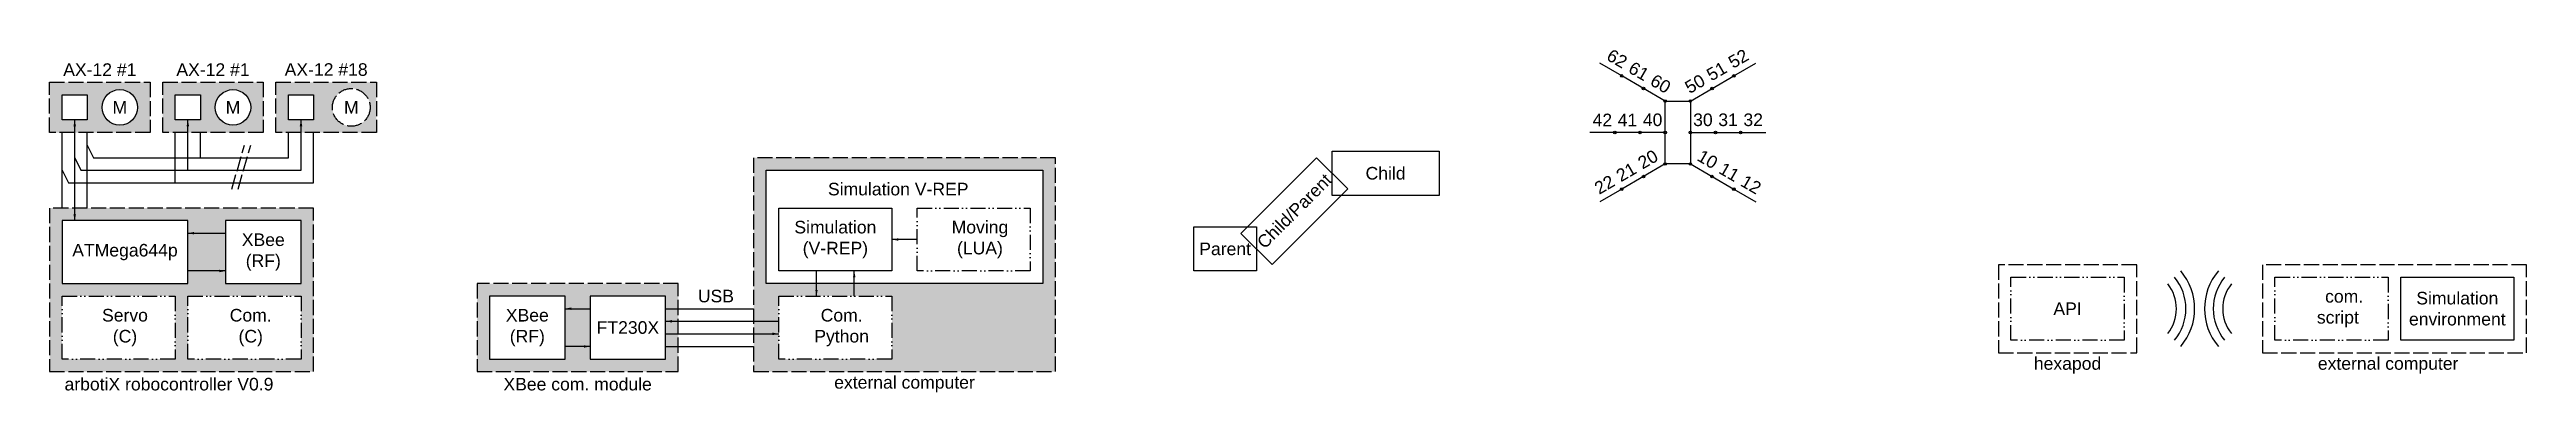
# Model space of a CAD drawing. Header units: millimetres. Extents: x 2240 to 4210, y 868 to 1141.
import ezdxf

# ---------------------------------------------------------------- set-up
doc = ezdxf.new("R2010")
doc.units = ezdxf.units.MM
doc.linetypes.add('ACAD_ISO02W100', pattern=[15, 12, -3])
doc.linetypes.add('ACAD_ISO12W100', pattern=[21, 12, -3, 0, -3, 0, -3])
doc.styles.get("Standard").update_dxf_attribs({"font": 'arial.ttf'})

msp = doc.modelspace()

# ---------------------------------------------------------------- hatches: boundary and pattern name
at = {"linetype": 'Continuous'}
h = msp.add_hatch(color=9, dxfattribs=at)
h.dxf.hatch_style = 1
h.paths.add_polyline_path([(2380, 955), (2380, 965), (2375, 965), (2350, 965), (2350, 955), (2250, 955), (2250, 1005), (2260, 1005), (2260, 1010), (2260, 1015), (2240, 1015), (2240, 885), (2450, 885), (2450, 1015), (2260, 1015), (2260, 1005), (2350, 1005), (2350, 995), (2355, 995), (2380, 995), (2380, 1005), (2440, 1005), (2440, 955)])
h.paths.add_polyline_path([(2440, 945), (2440, 895), (2350, 895), (2350, 945)], flags=16)
h.paths.add_polyline_path([(2340, 945), (2340, 895), (2250, 895), (2250, 945)], flags=16)
h.paths.add_polyline_path([(2380, 995), (2355, 995), (2350, 995), (2350, 965), (2375, 965), (2380, 965)], flags=17)
h.paths.add_polyline_path([(2320, 1115), (2240, 1115), (2240, 1075), (2260, 1075), (2260, 1085), (2250, 1085), (2250, 1105), (2270, 1105), (2270, 1085), (2260, 1085), (2260, 1080), (2260, 1075), (2320, 1075)])
h.paths.add_polyline_path([(2281.7, 1095, -1), (2310, 1095, -1)], flags=16)
h.paths.add_polyline_path([(2410, 1115), (2330, 1115), (2330, 1075), (2350, 1075), (2350, 1085), (2340, 1085), (2340, 1105), (2360, 1105), (2360, 1085), (2350, 1085), (2350, 1075), (2410, 1075)])
h.paths.add_polyline_path([(2371.7, 1095, -1), (2400, 1095, -1)], flags=16)
h.paths.add_polyline_path([(2500, 1115), (2420, 1115), (2420, 1075), (2440, 1075), (2440, 1085), (2430, 1085), (2430, 1105), (2450, 1105), (2450, 1085), (2440, 1085), (2440, 1080), (2440, 1075), (2500, 1075)])
h.paths.add_polyline_path([(2465, 1095, -1), (2495, 1095, -1)], flags=16)
h.paths.add_polyline_path([(2381.1, 902.5), (2419.4, 902.5), (2419.4, 939.9), (2381.1, 939.9)], flags=8)
h.paths.add_polyline_path([(2279.2, 902.5), (2320.7, 902.5), (2320.7, 939.9), (2279.2, 939.9)], flags=8)
h.paths.add_polyline_path([(2287.5, 1084.5), (2304.2, 1084.5), (2304.2, 1105.1), (2287.5, 1105.1)], flags=8)
h.paths.add_polyline_path([(2377.5, 1084.5), (2394.2, 1084.5), (2394.2, 1105.1), (2377.5, 1105.1)], flags=8)
h.paths.add_polyline_path([(2471.7, 1084.5), (2488.3, 1084.5), (2488.3, 1105.1), (2471.7, 1105.1)], flags=8)
h = msp.add_hatch(color=9, dxfattribs=at)
h.dxf.hatch_style = 1
h.paths.add_polyline_path([(2670, 935), (2650, 935), (2650, 905), (2670, 905)], flags=17)
h.paths.add_polyline_path([(2740, 905), (2730, 905), (2730, 895), (2670, 895), (2670, 905), (2650, 905), (2650, 895), (2590, 895), (2590, 945), (2650, 945), (2650, 935), (2670, 935), (2670, 945), (2730, 945), (2730, 935), (2740, 935), (2740, 955), (2580, 955), (2580, 885), (2740, 885)])
h.paths.add_polyline_path([(2740, 915), (2730, 915), (2730, 905), (2740, 905)], flags=17)
h.paths.add_polyline_path([(2740, 925), (2730, 925), (2730, 915), (2740, 915)], flags=17)
h.paths.add_polyline_path([(2740, 935), (2730, 935), (2730, 925), (2740, 925)], flags=17)
h.paths.add_polyline_path([(3040, 1055), (2800, 1055), (2800, 925), (2820, 925), (2820, 945), (2850, 945), (2850, 950), (2850, 955), (2810, 955), (2810, 1045), (3030, 1045), (3030, 955), (2850, 955), (2850, 945), (2910, 945), (2910, 895), (2820, 895), (2820, 915), (2815, 915), (2800, 915), (2800, 885), (3040, 885)])
h.paths.add_polyline_path([(2820, 925), (2800, 925), (2800, 915), (2815, 915), (2820, 915)], flags=17)

# ---------------------------------------------------------------- linework, layer by layer
for p, q in [((3490.4, 1120), (3473, 1130)), ((3579.6, 1120), (3597, 1130)), ((3507.7, 1110), (3490.4, 1120)), ((3525, 1100), (3507.7, 1110)), ((3545, 1100), (3562.3, 1110)), ((3562.3, 1110), (3579.6, 1120)), ((3485, 1075), (3465, 1075)), ((3505, 1075), (3485, 1075)), ((3525, 1075), (3505, 1075)), ((3545, 1075), (3565, 1075)), ((3565, 1075), (3585, 1075)), ((3585, 1075), (3605, 1075)), ((3525, 1050), (3507.7, 1040)), ((3545, 1050), (3562.3, 1040)), ((3490.4, 1030), (3473, 1020)), ((3507.7, 1040), (3490.4, 1030)), ((3562.3, 1040), (3579.6, 1030)), ((3579.6, 1030), (3597, 1020))]:
    msp.add_line(p, q, dxfattribs=at)
for p, q in [((2260, 1005), (2260, 1085)), ((2350, 1045), (2350, 1085)), ((2440, 1045), (2440, 1085)), ((2250, 1015), (2250, 1075)), ((2270, 1015), (2270, 1075)), ((2270, 1065), (2275, 1055)), ((2340, 1035), (2340, 1075)), ((2360, 1055), (2360, 1075)), ((2430, 1055), (2430, 1075)), ((2450, 1035), (2450, 1075)), ((2250, 1045), (2255, 1035)), ((2260, 1055), (2265, 1045)), ((2265, 1045), (2350, 1045)), ((2275, 1055), (2360, 1055)), ((2350, 1045), (2440, 1045)), ((2360, 1055), (2430, 1055)), ((2255, 1035), (2340, 1035)), ((2340, 1035), (2450, 1035)), ((2350, 995), (2380, 995)), ((2930, 990), (2910, 990)), ((2380, 965), (2350, 965)), ((2850, 945), (2850, 965)), ((2880, 945), (2880, 965)), ((2650, 935), (2670, 935)), ((2730, 935), (2800, 935)), ((2730, 925), (2820, 925)), ((2730, 915), (2820, 915)), ((2670, 905), (2650, 905)), ((2730, 905), (2800, 905))]:
    msp.add_line(p, q)
at = {"linetype": 'ACAD_ISO02W100'}
for p, q in [((2385, 1030), (2395, 1065)), ((2390, 1030), (2400, 1065))]:
    msp.add_line(p, q, dxfattribs=at)
for points in [[(2240, 1115), (2320, 1115), (2320, 1075), (2240, 1075)], [(2330, 1115), (2410, 1115), (2410, 1075), (2330, 1075)], [(2420, 1115), (2500, 1115), (2500, 1075), (2420, 1075)], [(2800, 885), (3040, 885), (3040, 1055), (2800, 1055)], [(2240, 885), (2450, 885), (2450, 1015), (2240, 1015)], [(3790, 900), (3900, 900), (3900, 970), (3790, 970)], [(4000, 900), (4210, 900), (4210, 970), (4000, 970)], [(2740, 955), (2580, 955), (2580, 885), (2740, 885)]]:
    msp.add_lwpolyline(points, close=True, dxfattribs=at)
at = {"linetype": 'Continuous'}
for points in [[(2250, 1105), (2270, 1105), (2270, 1085), (2250, 1085)], [(2340, 1105), (2360, 1105), (2360, 1085), (2340, 1085)], [(2430, 1105), (2450, 1105), (2450, 1085), (2430, 1085)], [(3545, 1050), (3525, 1050), (3525, 1100), (3545, 1100)], [(3187.6, 994.9), (3247.7, 1055), (3272.5, 1030.2), (3212.4, 970.1)], [(3260.1, 1060.1), (3345.1, 1060.1), (3345.1, 1025.1), (3260.1, 1025.1)], [(3150, 1000), (3200, 1000), (3200, 965), (3150, 965)]]:
    msp.add_lwpolyline(points, close=True, dxfattribs=at)
for points in [[(2260, 1085, 0, 2, 0), (2260, 1080, 2, 2, 0)], [(2350, 1085, 0, 2, 0), (2350, 1080, 2, 2, 0)], [(2440, 1085, 0, 2, 0), (2440, 1080, 2, 2, 0)], [(2260, 1005, 0, 2, 0), (2260, 1010, 2, 2, 0)], [(2350, 995, 0, 2, 0), (2355, 995, 2, 2, 0)], [(2910, 990, 0, 2, 0), (2915, 990, 2, 2, 0)], [(2380, 965, 0, 2, 0), (2375, 965, 2, 2, 0)], [(2880, 965, 0, 2, 0), (2880, 960, 2, 2, 0)], [(2850, 945, 0, 2, 0), (2850, 950, 2, 2, 0)], [(2650, 935, 0, 2, 0), (2655, 935, 2, 2, 0)], [(2730, 925, 0, 2, 0), (2735, 925, 2, 2, 0)], [(2820, 915, 0, 2, 0), (2815, 915, 2, 2, 0)], [(2670, 905, 0, 2, 0), (2665, 905, 2, 2, 0)]]:
    msp.add_lwpolyline(points, format="xyseb")
for points in [[(2810, 1045), (3030, 1045), (3030, 955), (2810, 955)], [(2250, 955), (2350, 955), (2350, 1005), (2250, 1005)], [(2380, 955), (2440, 955), (2440, 1005), (2380, 1005)], [(2820, 1015), (2910, 1015), (2910, 965), (2820, 965)], [(4110, 960), (4200, 960), (4200, 910), (4110, 910)], [(2590, 895), (2650, 895), (2650, 945), (2590, 945)], [(2670, 895), (2730, 895), (2730, 945), (2670, 945)]]:
    msp.add_lwpolyline(points, close=True)
at = {"linetype": 'ACAD_ISO12W100'}
for points in [[(2930, 1015), (3020, 1015), (3020, 965), (2930, 965)], [(3800, 960), (3890, 960), (3890, 910), (3800, 910)], [(4010, 960), (4100, 960), (4100, 910), (4010, 910)], [(2250, 945), (2340, 945), (2340, 895), (2250, 895)], [(2350, 945), (2440, 945), (2440, 895), (2350, 895)], [(2820, 945), (2910, 945), (2910, 895), (2820, 895)]]:
    msp.add_lwpolyline(points, close=True, dxfattribs=at)
for centre in [(2295.9, 1095), (2385.9, 1095)]:
    msp.add_circle(centre, 14.1)
at = {"linetype": 'ACAD_ISO02W100'}
msp.add_circle((2480, 1095), 15, dxfattribs=at)
at = {"linetype": 'Continuous'}
for centre in [(3490.4, 1120), (3507.7, 1110), (3562.3, 1110), (3579.6, 1120), (3525, 1100), (3545, 1100), (3485, 1075), (3505, 1075), (3525, 1075), (3545, 1075), (3565, 1075), (3585, 1075), (3525, 1050), (3545, 1050), (3490.4, 1030), (3507.7, 1040), (3562.3, 1040), (3579.6, 1030)]:
    msp.add_circle(centre, 1, dxfattribs=at)
for centre, radius, start, end in [((3900, 935), 31.6, 321.3402, 38.6598), ((3900, 935), 39.1, 320.1944, 39.8056), ((3900, 935), 46.1, 319.3987, 40.6013), ((4000, 935), 46.1, 139.3987, 220.6013), ((4000, 935), 39.1, 140.1944, 219.8056), ((4000, 935), 31.6, 141.3402, 218.6598)]:
    msp.add_arc(centre, radius, start, end, dxfattribs=at)

# ---------------------------------------------------------------- texts
at = {"char_height": 10, "attachment_point": 5}
for s, width, insert in [('AX-12 #1', 176.428, (2280, 1125)), ('AX-12 #1', 176.428, (2370, 1125)), ('AX-12 #18', 176.428, (2460, 1125)), ('M', 40, (2295.9, 1095)), ('M', 40, (2385.9, 1095)), ('M', 40, (2480, 1095)), ('Simulation V-REP', 133.212, (2915, 1030)), ('Simulation\\P(V-REP) ', 100, (2865, 990)), ('Moving\\P(LUA) ', 100, (2980, 990)), ('ATMega644p', 100, (2300, 980)), ('XBee\\P(RF)', 100, (2410, 980)), ('USB', 100, (2770, 945)), ('\\pi-30,l40,t40;com.^I\\P\\pi0,l0,tz;script', 100, (4060, 935)), ('Simulation\\Penvironment ', 100, (4155, 935)), ('Servo\\P(C)', 100, (2300, 920)), ('Com.\\P(C)', 100, (2400, 920)), ('XBee\\P(RF)', 100, (2620, 920)), ('Com.\\PPython', 100, (2870, 920)), ('API', 100, (3845, 935)), ('FT230X', 100, (2700, 920)), ('hexapod', 176.428, (3845, 890)), ('external computer', 176.428, (4100, 890)), ('arbotiX robocontroller V0.9', 176.428, (2335, 875)), ('XBee com. module', 176.428, (2660, 875)), ('external computer', 176.428, (2920, 875))]:
    msp.add_mtext_dynamic_manual_height_columns(s, width=width, gutter_width=12.5, heights=[0], dxfattribs=dict(at, insert=insert))
at = {"linetype": 'Continuous', "char_height": 10}
for s, width, insert, attachment_point, rotation in [('62', 10, (3484.2, 1129.3), 8, 330), ('61', 10, (3501.5, 1119.3), 8, 330), ('51', 10, (3568.5, 1119.3), 8, 30), ('52', 10, (3585.8, 1129.3), 8, 30), ('60', 10, (3518.8, 1109.3), 8, 330), ('50', 10, (3551.2, 1109.3), 8, 30), ('21', 10, (3496.5, 1039.3), 8, 30), ('20', 10, (3513.8, 1049.3), 8, 30), ('10', 10, (3556.2, 1049.3), 8, 330), ('11', 10, (3573.5, 1039.3), 8, 330), ('Child/Parent', 85, (3230.1, 1012.6), 5, 45), ('22', 10, (3479.2, 1029.3), 8, 30), ('12', 10, (3590.8, 1029.3), 8, 330)]:
    msp.add_mtext_dynamic_manual_height_columns(s, width=width, gutter_width=12.5, heights=[0], dxfattribs=dict(at, insert=insert, attachment_point=attachment_point, rotation=rotation))
for s, width, insert, attachment_point in [('42', 10, (3475, 1080), 8), ('41', 10, (3495, 1080), 8), ('40', 10, (3515, 1080), 8), ('30', 10, (3555, 1080), 8), ('31', 10, (3575, 1080), 8), ('32', 10, (3595, 1080), 8), ('Child', 85, (3302.6, 1042.6), 5), ('Parent', 85, (3175, 982.5), 5)]:
    msp.add_mtext_dynamic_manual_height_columns(s, width=width, gutter_width=12.5, heights=[0], dxfattribs=dict(at, insert=insert, attachment_point=attachment_point))

doc.saveas('drawing.dxf')
